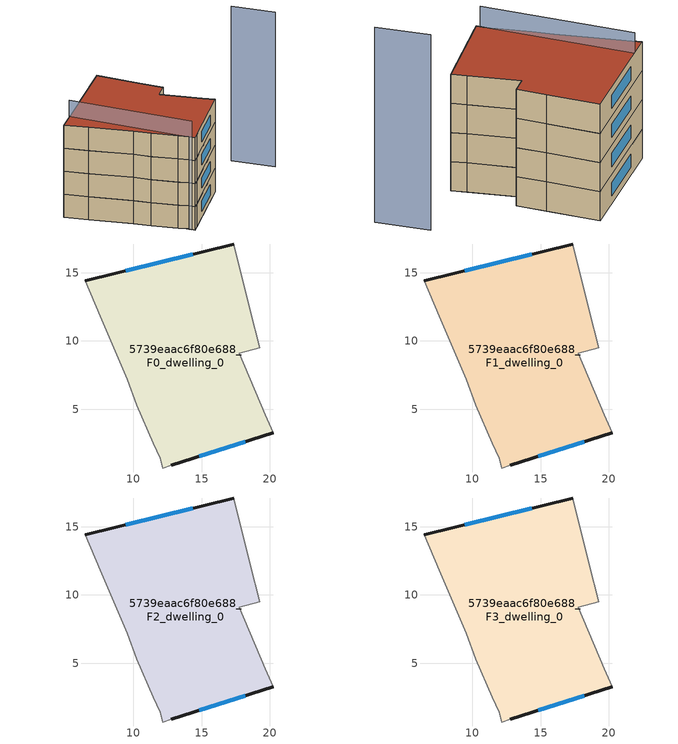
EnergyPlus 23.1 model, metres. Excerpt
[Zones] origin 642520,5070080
5739eaac6f80e688_F0_dwelling_0
 floor ground (EU_floor_Construction): 20.26,3.29 19.66,4.59 17.76,9.09 19.26,9.49 18.56,12.2 17.36,17.1 6.45,14.4 7.55,11.8 9.55,7.2 10.25,5.29 11.45,2.49 11.95,1.39 12.15,0.69 12.75,0.89 z0
 wall outside (EU_wall_Construction): 6.45,14.4 17.36,17.1 / 20.26,3.29 12.75,0.89 z0:3
 wall adiabatic (EU_wall_Construction): 17.36,17.1 18.56,12.2 19.26,9.49 17.76,9.09 19.66,4.59 20.26,3.29 / 12.75,0.89 12.15,0.69 11.95,1.39 11.45,2.49 10.25,5.29 9.55,7.2 7.55,11.8 6.45,14.4 z0:3
 window (EU_Window_Construction): 9.45,15.14 14.36,16.36 / 18.19,2.63 14.82,1.55 z0.83:2.17
5739eaac6f80e688_F1_dwelling_0
 floor to 5739eaac6f80e688_F0_dwelling_0 (EU_floor_Construction): 20.26,3.29 19.66,4.59 17.76,9.09 19.26,9.49 18.56,12.2 17.36,17.1 6.45,14.4 7.55,11.8 9.55,7.2 10.25,5.29 11.45,2.49 11.95,1.39 12.15,0.69 12.75,0.89 z3
 wall outside (EU_wall_Construction): 6.45,14.4 17.36,17.1 / 20.26,3.29 12.75,0.89 z3:6
 wall adiabatic (EU_wall_Construction): 17.36,17.1 18.56,12.2 19.26,9.49 17.76,9.09 19.66,4.59 20.26,3.29 / 12.75,0.89 12.15,0.69 11.95,1.39 11.45,2.49 10.25,5.29 9.55,7.2 7.55,11.8 6.45,14.4 z3:6
 window (EU_Window_Construction): 9.45,15.14 14.36,16.36 / 18.19,2.63 14.82,1.55 z3.83:5.17
5739eaac6f80e688_F2_dwelling_0
 floor to 5739eaac6f80e688_F1_dwelling_0 (EU_floor_Construction): 20.26,3.29 19.66,4.59 17.76,9.09 19.26,9.49 18.56,12.2 17.36,17.1 6.45,14.4 7.55,11.8 9.55,7.2 10.25,5.29 11.45,2.49 11.95,1.39 12.15,0.69 12.75,0.89 z6
 wall outside (EU_wall_Construction): 6.45,14.4 17.36,17.1 / 20.26,3.29 12.75,0.89 z6:9
 wall adiabatic (EU_wall_Construction): 17.36,17.1 18.56,12.2 19.26,9.49 17.76,9.09 19.66,4.59 20.26,3.29 / 12.75,0.89 12.15,0.69 11.95,1.39 11.45,2.49 10.25,5.29 9.55,7.2 7.55,11.8 6.45,14.4 z6:9
 window (EU_Window_Construction): 9.45,15.14 14.36,16.36 / 18.19,2.63 14.82,1.55 z6.83:8.17
5739eaac6f80e688_F3_dwelling_0
 floor to 5739eaac6f80e688_F2_dwelling_0 (EU_floor_Construction): 20.26,3.29 19.66,4.59 17.76,9.09 19.26,9.49 18.56,12.2 17.36,17.1 6.45,14.4 7.55,11.8 9.55,7.2 10.25,5.29 11.45,2.49 11.95,1.39 12.15,0.69 12.75,0.89 z9
 wall outside (EU_wall_Construction): 6.45,14.4 17.36,17.1 / 20.26,3.29 12.75,0.89 z9:12
 wall adiabatic (EU_wall_Construction): 17.36,17.1 18.56,12.2 19.26,9.49 17.76,9.09 19.66,4.59 20.26,3.29 / 12.75,0.89 12.15,0.69 11.95,1.39 11.45,2.49 10.25,5.29 9.55,7.2 7.55,11.8 6.45,14.4 z9:12
 window (EU_Window_Construction): 9.45,15.14 14.36,16.36 / 18.19,2.63 14.82,1.55 z9.83:11.17
 roof outside (EU_roof_Construction): 17.36,17.1 18.56,12.2 19.26,9.49 17.76,9.09 19.66,4.59 20.26,3.29 12.75,0.89 12.15,0.69 11.95,1.39 11.45,2.49 10.25,5.29 9.55,7.2 7.55,11.8 6.45,14.4 z12
shading: 28.36,0.58 26.77,5.42 z0:20.1; 8.4,14.91 12.05,1.03 z0:14.1
[Building]
EU S2 Campaign: North Axis=0; Terrain=City; Solar Distribution=FullExterior
[Site:Location]
Lyon-Bron: Latitude=45.75; Longitude=5; Time Zone=1; Elevation=198
[SizingPeriod:WeatherFileDays]
AnnualSizingPeriod: Begin Month=1; Begin Day of Month=1; End Month=12; End Day of Month=31; Day of Week for Start Day=Monday; Use Weather File Daylight Saving Period=No; Use Weather File Rain and Snow Indicators=No
[MATERIAL]
EU_InternalMass_Material: Roughness=MediumRough; Thickness=0.1; Conductivity=1; Density=1800; Specific Heat=900; Thermal Absorptance=0.9; Solar Absorptance=0.7; Visible Absorptance=0.7
[MATERIAL:NOMASS] Roughness=MediumRough; Thermal Absorptance=0.9; Solar Absorptance=0.7; Visible Absorptance=0.7
Name | Thermal Resistance
EU_wall_NoMass | 0.87146
EU_roof_NoMass | 0.842276
EU_floor_NoMass | 0.496999
[WINDOWMATERIAL:SIMPLEGLAZINGSYSTEM]
EU_Window_SimpleGlazing: UFactor=2.2525; Solar Heat Gain Coefficient=0.76; Visible Transmittance=0.76
[CONSTRUCTION]
EU_wall_Construction: EU_wall_NoMass
EU_roof_Construction: EU_roof_NoMass
EU_floor_Construction: EU_floor_NoMass
EU_InternalMass_Construction: EU_InternalMass_Material
EU_Window_Construction: EU_Window_SimpleGlazing
[ZONE] Type=1; Multiplier=1; Ceiling Height=autocalculate; Floor Area=autocalculate; Part of Total Floor Area=Yes
Name | Volume
5739eaac6f80e688_F0_dwelling_0 | 415.772
5739eaac6f80e688_F1_dwelling_0; 5739eaac6f80e688_F2_dwelling_0 | 415.773
5739eaac6f80e688_F3_dwelling_0 | 1247.32
[INTERNALMASS] Construction=EU_InternalMass_Construction; Surface Area=138.59
Name | Zone or ZoneList
5739eaac6f80e688_F0_dwelling_0_EU_InternalMass | 5739eaac6f80e688_F0_dwelling_0
5739eaac6f80e688_F1_dwelling_0_EU_InternalMass | 5739eaac6f80e688_F1_dwelling_0
5739eaac6f80e688_F2_dwelling_0_EU_InternalMass | 5739eaac6f80e688_F2_dwelling_0
5739eaac6f80e688_F3_dwelling_0_EU_InternalMass | 5739eaac6f80e688_F3_dwelling_0
[OTHEREQUIPMENT] Fuel Type=Electricity; Design Level Calculation Method=Watts/Area; Power per Zone Floor Area=1; Fraction Latent=0; Fraction Radiant=0; Fraction Lost=0; Carbon Dioxide Generation Rate=0; EndUse Subcategory=EU_Step8_InternalGains
Name | Zone or ZoneList or Space or SpaceList | Schedule
EU_Step8_InternalGain_5739eaac6f80e688_F0_dwelling_0_f000 | 5739eaac6f80e688_F0_dwelling_0 | EU_Step8_GainSchedule_5739eaac6f80e688_F0_dwelling_0_f000
EU_Step8_InternalGain_5739eaac6f80e688_F1_dwelling_0_f000 | 5739eaac6f80e688_F1_dwelling_0 | EU_Step8_GainSchedule_5739eaac6f80e688_F1_dwelling_0_f000
EU_Step8_InternalGain_5739eaac6f80e688_F2_dwelling_0_f000 | 5739eaac6f80e688_F2_dwelling_0 | EU_Step8_GainSchedule_5739eaac6f80e688_F2_dwelling_0_f000
EU_Step8_InternalGain_5739eaac6f80e688_F3_dwelling_0_f000 | 5739eaac6f80e688_F3_dwelling_0 | EU_Step8_GainSchedule_5739eaac6f80e688_F3_dwelling_0_f000
[ZONEVENTILATION:DESIGNFLOWRATE] Schedule=EU_AlwaysOn; Design Flow Rate Calculation Method=AirChanges/Hour; Air Changes per Hour=0.425; Ventilation Type=Natural; Fan Pressure Rise=0; Fan Total Efficiency=1; Constant Term Coefficient=1; Temperature Term Coefficient=0; Velocity Term Coefficient=0; Velocity Squared Term Coefficient=0; Minimum Indoor Temperature=-100; Maximum Indoor Temperature=100; Delta Temperature=-100; Minimum Outdoor Temperature=-100; Maximum Outdoor Temperature=100; Maximum Wind Speed=40
Name | Zone or ZoneList or Space or SpaceList
EU_ConstantAir_5739eaac6f80e688_F0_dwelling_0 | 5739eaac6f80e688_F0_dwelling_0
EU_ConstantAir_5739eaac6f80e688_F1_dwelling_0 | 5739eaac6f80e688_F1_dwelling_0
EU_ConstantAir_5739eaac6f80e688_F2_dwelling_0 | 5739eaac6f80e688_F2_dwelling_0
EU_ConstantAir_5739eaac6f80e688_F3_dwelling_0 | 5739eaac6f80e688_F3_dwelling_0
[HVACTEMPLATE:THERMOSTAT] Constant Heating Setpoint=20; Constant Cooling Setpoint=50
EU_HeatOnly_5739eaac6f80e688_F0_dwelling_0; EU_HeatOnly_5739eaac6f80e688_F1_dwelling_0; EU_HeatOnly_5739eaac6f80e688_F2_dwelling_0; EU_HeatOnly_5739eaac6f80e688_F3_dwelling_0
[HVACTEMPLATE:ZONE:IDEALLOADSAIRSYSTEM] System Availability Schedule=EU_AlwaysOn; Maximum Heating Supply Air Temperature=50; Minimum Cooling Supply Air Temperature=13; Maximum Heating Supply Air Humidity Ratio=0.0156; Minimum Cooling Supply Air Humidity Ratio=0.0077; Heating Limit=NoLimit; Cooling Limit=NoLimit; Heating Availability Schedule=EU_AlwaysOn; Cooling Availability Schedule=EU_CoolingOff; Dehumidification Control Type=ConstantSensibleHeatRatio; Cooling Sensible Heat Ratio=0.7; Dehumidification Setpoint=60; Humidification Control Type=None; Humidification Setpoint=30; Outdoor Air Method=None; Outdoor Air Flow Rate per Person=0.00944; Outdoor Air Flow Rate per Zone Floor Area=0; Outdoor Air Flow Rate per Zone=0; Demand Controlled Ventilation Type=None; Outdoor Air Economizer Type=NoEconomizer; Heat Recovery Type=None; Sensible Heat Recovery Effectiveness=0.7; Latent Heat Recovery Effectiveness=0.65
Name | Template Thermostat
5739eaac6f80e688_F0_dwelling_0 | EU_HeatOnly_5739eaac6f80e688_F0_dwelling_0
5739eaac6f80e688_F1_dwelling_0 | EU_HeatOnly_5739eaac6f80e688_F1_dwelling_0
5739eaac6f80e688_F2_dwelling_0 | EU_HeatOnly_5739eaac6f80e688_F2_dwelling_0
5739eaac6f80e688_F3_dwelling_0 | EU_HeatOnly_5739eaac6f80e688_F3_dwelling_0
[SIZING:ZONE] Zone Cooling Design Supply Air Temperature Input Method=SupplyAirTemperature; Zone Cooling Design Supply Air Temperature=13; Zone Heating Design Supply Air Temperature Input Method=SupplyAirTemperature; Zone Heating Design Supply Air Temperature=50; Zone Cooling Design Supply Air Humidity Ratio=0.008; Zone Heating Design Supply Air Humidity Ratio=0.008; Cooling Design Air Flow Method=DesignDay; Cooling Design Air Flow Rate=0; Cooling Minimum Air Flow per Zone Floor Area=0.000762; Cooling Minimum Air Flow=0; Cooling Minimum Air Flow Fraction=0.2; Heating Design Air Flow Method=DesignDay; Heating Design Air Flow Rate=0; Heating Maximum Air Flow per Zone Floor Area=0.002032; Heating Maximum Air Flow=0.141576; Heating Maximum Air Flow Fraction=0.3; Account for Dedicated Outdoor Air System=No; Dedicated Outdoor Air System Control Strategy=NeutralSupplyAir; Dedicated Outdoor Air Low Setpoint Temperature for Design=autosize; Dedicated Outdoor Air High Setpoint Temperature for Design=autosize; Zone Load Sizing Method=Sensible Load Only No Latent Load; Zone Latent Cooling Design Supply Air Humidity Ratio Input Method=HumidityRatioDifference; Zone Cooling Design Supply Air Humidity Ratio Difference=0.005; Zone Latent Heating Design Supply Air Humidity Ratio Input Method=HumidityRatioDifference; Zone Humidification Design Supply Air Humidity Ratio Difference=0.005
5739eaac6f80e688_F0_dwelling_0; 5739eaac6f80e688_F1_dwelling_0; 5739eaac6f80e688_F2_dwelling_0; 5739eaac6f80e688_F3_dwelling_0
[SCHEDULE:CONSTANT]
Name | Hourly Value
EU_AlwaysOn | 1
EU_CoolingOff | 0
[SCHEDULE:FILE] Column Number=1; Rows to Skip at Top=0; Number of Hours of Data=8760; Column Separator=Comma; Interpolate to Timestep=No; Minutes per Item=60; Adjust Schedule for Daylight Savings=Yes
Name | File
EU_Step8_GainSchedule_5739eaac6f80e688_F0_dwelling_0_f000 | ../../schedules/5739eaac6f80e688/5739eaac6f80e688_F0_dwelling_0_f000_gain.csv
EU_Step8_GainSchedule_5739eaac6f80e688_F1_dwelling_0_f000 | ../../schedules/5739eaac6f80e688/5739eaac6f80e688_F1_dwelling_0_f000_gain.csv
EU_Step8_GainSchedule_5739eaac6f80e688_F2_dwelling_0_f000 | ../../schedules/5739eaac6f80e688/5739eaac6f80e688_F2_dwelling_0_f000_gain.csv
EU_Step8_GainSchedule_5739eaac6f80e688_F3_dwelling_0_f000 | ../../schedules/5739eaac6f80e688/5739eaac6f80e688_F3_dwelling_0_f000_gain.csv
